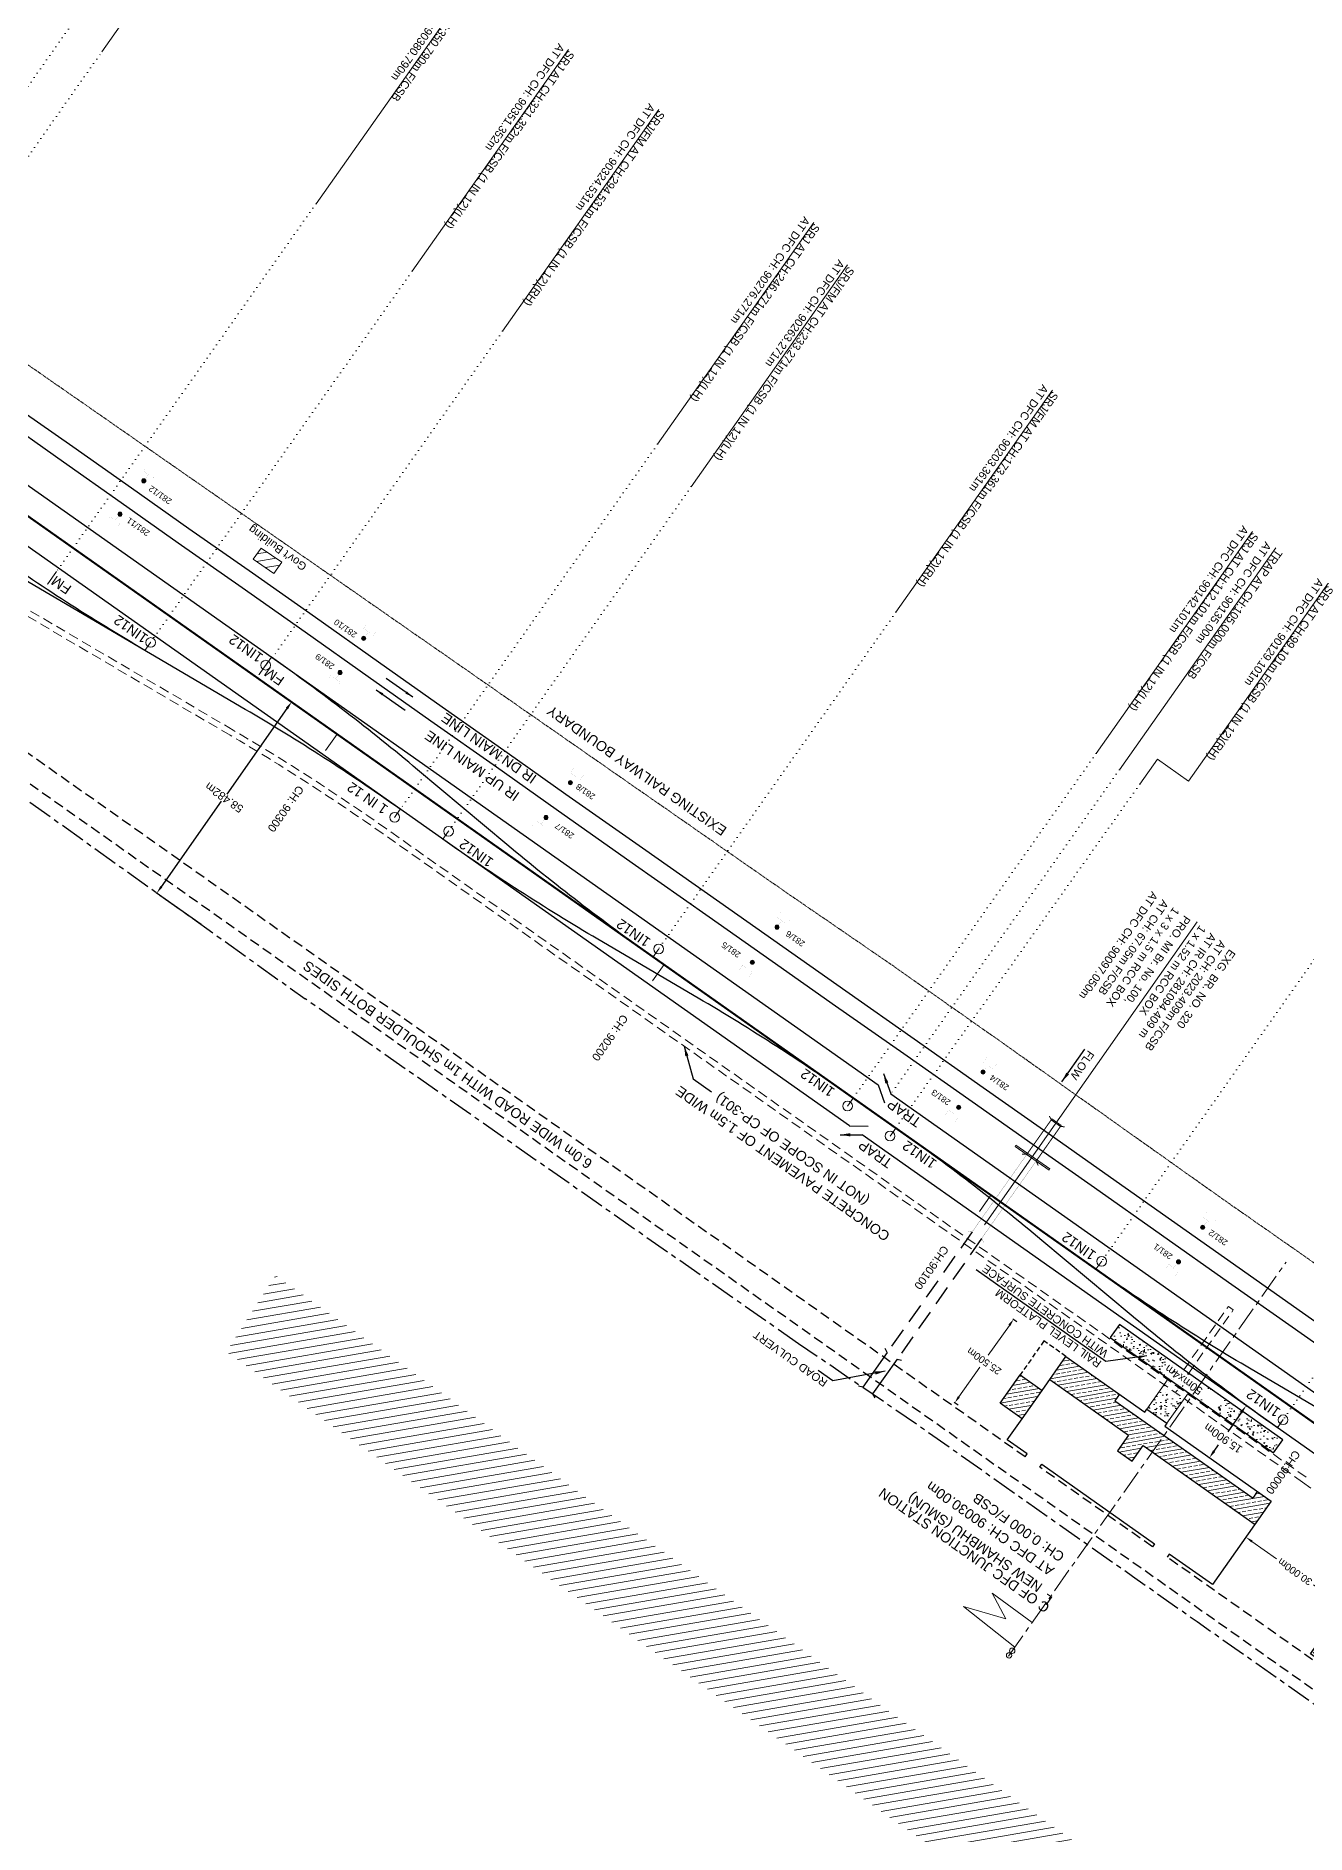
# Model space of a CAD drawing. Header units: metres. Extents: x 658484 to 662957, y 3366848 to 3369569.
# Drawn here: x 659825.6 to 660143.2, y 3368467.8 to 3368917.3 of the extents above; entities that cross this region are included whole.
import ezdxf
from ezdxf.enums import TextEntityAlignment as Align

# ---------------------------------------------------------------- set-up
doc = ezdxf.new("R2010")
doc.units = ezdxf.units.M
doc.header["$MEASUREMENT"] = 0
for name, pattern in [('CENTER', [2, 1.25, -0.25, 0.25, -0.25]), ('DASHED', [0.75, 0.5, -0.25]), ('DASHED2', [0.375, 0.25, -0.125]), ('DOT', [0.25, 0, -0.25])]:
    doc.linetypes.add(name, pattern=pattern)
doc.layers.get('Defpoints').update_dxf_attribs({"color": 5, "lineweight": 0})
for name, color, linetype in [('05 02 2020 (PRO)', 7, 'Continuous'), ('details$0$05 02 2020 (PRO)', 7, 'Continuous'), ('DFCC Boundary', 6, 'CENTER'), ('PLATFORM', 7, 'Continuous')]:
    doc.layers.add(name, color=color, linetype=linetype)
for name, color, linetype, lineweight in [('A-HATCH 1', 7, 'Continuous', 13), ('BRIDGE DETAILS PLAN', 7, 'Continuous', 0), ('CULVERT_PARAPET', 7, 'Continuous', 13), ('EXISTING BRIDGE DETAILS', 7, 'Continuous', 0), ('Existing IR Track', 7, 'Continuous', 0), ('Existing Railway Boundary', 36, 'CENTER', 0), ('flow direction', 7, 'Continuous', 0), ('GOVT_BUILDING', 7, 'Continuous', 13), ('HATCH', 7, 'Continuous', 13), ("NEW CHAWAPAIL STN. SRJ's", 10, 'Continuous', 0), ('NEW DFCC MAIN LINE - SHAMBHU - 05.03.2020$0$Proposed Alignment', 7, 'Continuous', 0), ("NEW SHAMBHU CROSSING STN. SRJ's", 10, 'Continuous', 0), ('OHE MAST', 7, 'Continuous', 0), ('OHE MAST TEXT', 7, 'Continuous', 0), ('Proposed Alignment', 7, 'Continuous', 0), ('Proposed Chainage', 10, 'Continuous', 0), ('PROPOSED DFCC TRACK', 1, 'Continuous', 0), ("SHAMBU STN. SRJ's", 7, 'Continuous', 13), ('Side Details', 7, 'Continuous', 13)]:
    doc.layers.add(name, color=color, linetype=linetype, lineweight=lineweight)
doc.styles.add('ARIAL', font='arial.ttf')
doc.styles.add('details$0$PDF Arial', font='arial.ttf')
doc.styles.add('PDF Arial', font='arial.ttf')
doc.styles.get("Standard").update_dxf_attribs({"font": 'arial.ttf'})
doc.styles.add('Style-Arial', font='arial.ttf')
doc.dimstyles.new('DIM', dxfattribs={"dimtxt": 2.5, "dimasz": 2.5, "dimexe": 0.18, "dimexo": 0.0625, "dimgap": 0.09, "dimtad": 0, "dimtih": 1, "dimtoh": 1, "dimdec": 3, "dimzin": 0, "dimdsep": 46, "dimtxsty": 'Standard', "dimcen": 0.09, "dimadec": 0, "dimazin": 0, "dimtfac": 1, "dimtdec": 3, "dimtofl": 0, "dimtmove": 0, "dimatfit": 3, "dimfxl": 1, "dimtolj": 1, "dimtzin": 0, "dimarcsym": 0})
doc.dimstyles.new('ISO-25', dxfattribs={"dimtxt": 2.5, "dimasz": 2.5, "dimexe": 1.25, "dimexo": 0.625, "dimtad": 1, "dimtxsty": 'Standard', "dimcen": 2.5, "dimadec": 0, "dimazin": 0, "dimtfac": 1, "dimtmove": 0, "dimatfit": 3, "dimfxl": 1, "dimarcsym": 0})
doc.dimstyles.get("Standard").update_dxf_attribs({"dimtxt": 2.5, "dimasz": 2.5, "dimexe": 0.18, "dimexo": 0.0625, "dimgap": 0.09, "dimtad": 0, "dimtih": 1, "dimtoh": 1, "dimdec": 3, "dimzin": 0, "dimdsep": 46, "dimtxsty": 'Standard', "dimcen": 0.09, "dimadec": 0, "dimazin": 0, "dimtfac": 1, "dimtdec": 3, "dimtofl": 0, "dimtmove": 0, "dimatfit": 3, "dimfxl": 1, "dimtolj": 1, "dimtzin": 0, "dimarcsym": 0})
pattern_1 = [(9.818733, (-36493.9885, 3906566.595), (-0.3248628343, 1.8770959323), []), (9.818733, (-36492.8876, 3906565.819), (-0.3248628343, 1.8770959323), [0.9525, -0.47625])]

# ---------------------------------------------------------------- blocks, each defined once
blk = doc.blocks.new('OHE MAST')
h = blk.add_hatch(color=256)
edge = h.paths.add_edge_path()
edge.add_arc((0, 0), 0.514, 0, 360)
at = {"const_width": 0.01, "flags": 128}
for points in [[(1.5, 3.5), (1.5, 2), (-1.5, 2), (-1.5, 3.5)], [(0, 2), (0, 0)]]:
    blk.add_lwpolyline(points, dxfattribs=at)
blk.add_circle((0, 0), 0.514)
blk = doc.blocks.new('*D150')
at = {"layer": 'Defpoints', "color": 0, "linetype": 'ByBlock', "ltscale": 0.5, "transparency": 16777216}
for p in [(660128.3, 3368574.84), (660128.3, 3368574.84), (660119.14, 3368561.85)]:
    blk.add_point(p, dxfattribs=at)
at = {"layer": 'Existing Railway Boundary', "color": 0, "linetype": 'ByBlock', "lineweight": -2, "ltscale": 0.5, "transparency": 16777216}
for p, q in [((660127.15, 3368573.21), (660123.72, 3368568.34)), ((660128.35, 3368574.81), (660128.45, 3368574.74)), ((660120.29, 3368563.48), (660121.39, 3368565.04)), ((660119.19, 3368561.81), (660119.29, 3368561.74))]:
    blk.add_line(p, q, dxfattribs=at)
at = {"layer": 'Existing Railway Boundary', "color": 0, "linetype": 'ByBlock', "ltscale": 0.5, "transparency": 16777216}
for points in [[(660126.88, 3368573.4), (660127.42, 3368573.02), (660128.3, 3368574.84)], [(660120.02, 3368563.67), (660120.57, 3368563.29), (660119.14, 3368561.85)]]:
    blk.add_solid(points, dxfattribs=at)
at = {"layer": 'Existing Railway Boundary', "color": 0, "linetype": 'ByBlock', "ltscale": 0.5, "transparency": 16777216, "insert": (660122.56, 3368566.69), "char_height": 2, "attachment_point": 5, "rotation": 145}
blk.add_mtext('\\A1;15.900m', dxfattribs=at)
blk = doc.blocks.new('*D151')
at = {"color": 0, "lineweight": -2, "transparency": 16777216}
for p, q in [((660128.27, 3368541.95), (660128.38, 3368542.1)), ((660152.79, 3368524.67), (660152.9, 3368524.82))]:
    blk.add_line(p, q, dxfattribs=at)
at = {"color": 0, "lineweight": 5, "transparency": 16777216}
for p, q in [((660129.74, 3368540.92), (660135.91, 3368536.57)), ((660151.32, 3368525.71), (660145.16, 3368530.05))]:
    blk.add_line(p, q, dxfattribs=at)
at = {"color": 0, "transparency": 16777216}
for points in [[(660129.92, 3368541.16), (660129.57, 3368540.67), (660128.27, 3368541.95)], [(660151.49, 3368525.95), (660151.15, 3368525.46), (660152.79, 3368524.67)]]:
    blk.add_solid(points, dxfattribs=at)
at = {"layer": 'Defpoints', "color": 0, "transparency": 16777216}
for p in [(660128.24, 3368541.91), (660152.76, 3368524.63), (660152.79, 3368524.67)]:
    blk.add_point(p, dxfattribs=at)
at = {"color": 0, "transparency": 16777216, "insert": (660140.53, 3368533.31), "char_height": 1.8, "attachment_point": 5, "rotation": 145}
blk.add_mtext('\\A1;30.000m', dxfattribs=at)
blk = doc.blocks.new('*D152')
at = {"color": 0, "lineweight": 5, "transparency": 16777216}
for p, q in [((660183, 3368534.08), (660181.78, 3368532.41)), ((660178.63, 3368528.11), (660179.62, 3368529.47))]:
    blk.add_line(p, q, dxfattribs=at)
at = {"color": 0, "lineweight": -2, "transparency": 16777216}
for p, q in [((660184.1, 3368535.51), (660183.92, 3368535.64)), ((660177.59, 3368526.64), (660177.42, 3368526.77))]:
    blk.add_line(p, q, dxfattribs=at)
at = {"color": 0, "transparency": 16777216}
for points in [[(660182.76, 3368534.26), (660183.25, 3368533.9), (660184.07, 3368535.53)], [(660178.39, 3368528.29), (660178.87, 3368527.94), (660177.56, 3368526.66)]]:
    blk.add_solid(points, dxfattribs=at)
at = {"layer": 'Defpoints', "color": 0, "transparency": 16777216}
for p in [(660184.07, 3368535.53), (660184.15, 3368535.48), (660177.64, 3368526.6)]:
    blk.add_point(p, dxfattribs=at)
at = {"color": 0, "transparency": 16777216, "insert": (660180.7, 3368530.94), "char_height": 1.8, "attachment_point": 5, "rotation": 148}
blk.add_mtext('\\A1;11.000m', dxfattribs=at)
blk = doc.blocks.new('*D153')
at = {"color": 0, "lineweight": 5, "transparency": 16777216}
for p, q in [((660069.1, 3368594.92), (660063.84, 3368587.46)), ((660056.48, 3368577.02), (660061.74, 3368584.49))]:
    blk.add_line(p, q, dxfattribs=at)
at = {"color": 0, "lineweight": -2, "transparency": 16777216}
for p, q in [((660070.95, 3368595.82), (660069.99, 3368596.5)), ((660056.26, 3368574.98), (660055.29, 3368575.66))]:
    blk.add_line(p, q, dxfattribs=at)
at = {"color": 0, "transparency": 16777216}
for points in [[(660069.34, 3368594.75), (660068.85, 3368595.1), (660070.13, 3368596.39)], [(660056.72, 3368576.85), (660056.23, 3368577.2), (660055.44, 3368575.55)]]:
    blk.add_solid(points, dxfattribs=at)
at = {"layer": 'Defpoints', "color": 0, "transparency": 16777216}
for p in [(660076.23, 3368592.09), (660055.44, 3368575.55), (660061.54, 3368571.25)]:
    blk.add_point(p, dxfattribs=at)
at = {"color": 0, "transparency": 16777216, "insert": (660062.79, 3368585.97), "char_height": 1.8, "attachment_point": 5, "rotation": 144.8187}
blk.add_mtext('\\A1;25.500m', dxfattribs=at)
blk = doc.blocks.new('*D102')
at = {"layer": 'Defpoints', "color": 0, "transparency": 16777216}
for p in [(659900.97, 3368742.75), (659855.87, 3368702.99), (659866.97, 3368695.16)]:
    blk.add_point(p, dxfattribs=at)
at = {"layer": 'DFCC Boundary', "color": 0, "linetype": 'Continuous', "lineweight": -2, "ltscale": 0.5, "transparency": 16777216}
for p, q in [((659888.41, 3368749.15), (659873.35, 3368727.79)), ((659900.92, 3368742.78), (659889.41, 3368750.89)), ((659857.02, 3368704.62), (659872.07, 3368725.98)), ((659866.92, 3368695.19), (659855.72, 3368703.09))]:
    blk.add_line(p, q, dxfattribs=at)
at = {"layer": 'DFCC Boundary', "color": 0, "transparency": 16777216}
for points in [[(659888.68, 3368748.96), (659888.14, 3368749.34), (659889.56, 3368750.79)], [(659856.75, 3368704.81), (659857.29, 3368704.43), (659855.87, 3368702.99)]]:
    blk.add_solid(points, dxfattribs=at)
at = {"layer": 'DFCC Boundary', "color": 0, "transparency": 16777216, "insert": (659872.71, 3368726.89), "char_height": 2, "attachment_point": 5, "rotation": 144.8187}
blk.add_mtext('\\A1;58.482m', dxfattribs=at)
blk = doc.blocks.new('AQ')
at = {"lineweight": 0}
h = blk.add_hatch(dxfattribs=at)
h.set_pattern_fill('AR-CONC', color=1, scale=0.5, angle=-4.318942)
h.set_pattern_definition([(45.68105842, (-200169.431, 18971.3945), (3.5524880544, -0.5829482164), [0.375, -4.125]), (350.68105842, (-200169.431, 18971.3945), (-0.408554727, 3.8025263312), [0.3, -3.3]), (96.13250288, (-200169.135, 18971.346), (3.1439333133, 3.219578077), [0.31870096, -3.50571056]), (41.86525842, (-200169.3556, 18972.3916), (5.258728434, -1.2271073773), [0.5625, -6.1875]), (92.3166939, (-200168.9174, 18972.2894), (5.026835385, 4.504822531), [0.47805171, -5.2585688]), (346.8652224, (-200169.3556, 18972.3916), (5.026835382, 4.504822529), [0.45, -4.950000005]), (16.68105842, (-200168.8758, 18972.1047), (2.8244571583, -2.232138383), [0.375, -4.125]), (321.68105842, (-200168.876, 18972.1047), (1.486171331, 3.5238357282), [0.3, -3.3]), (67.13250316, (-200168.6405, 18971.9187), (4.3106284523, 1.2916973402), [0.31870095, -3.50571056]), (33.181058417, (-200169.4309, 18971.3945), (0.18597511713, 1.65516396644), [0, -3.26, 0, -3.35, 0, -3.3125]), (3.18105842, (-200169.4309, 18971.3945), (1.4601250288, 1.8674017779), [0, -1.91, 0, -3.185, 0, -1.2625]), (323.181058417, (-200170.5427, 18971.4784), (2.6530398257, -0.31346064045), [0, -1.25, 0, -3.9, 0, -5.175]), (313.18105842, (-200171.0413, 18971.516), (2.9453441762, 0.2795095236), [0, -1.625, 0, -2.59, 0, -3.675])])
h.paths.add_polyline_path([(660135.1654, 3368563.0472), (660136.3178, 3368564.6819), (660137.446, 3368566.3336), (660096.6034, 3368595.1248), (660094.2988, 3368591.8555)])
h.paths.add_polyline_path([(660122.5576, 3368576.4723), (660111.6232, 3368584.1072), (660109.9246, 3368581.7792), (660120.7184, 3368573.9538)], flags=16)
h = blk.add_hatch(dxfattribs=at)
h.set_pattern_fill('AR-CONC', color=1, scale=0.5, angle=-4.318942)
h.set_pattern_definition([(45.68105842, (-74823.84, 30146.786), (3.5524880544, -0.5829482164), [0.375, -4.125]), (350.68105842, (-74823.84, 30146.786), (-0.408554727, 3.8025263312), [0.3, -3.3]), (96.13250288, (-74823.544, 30146.7375), (3.1439333133, 3.219578077), [0.31870096, -3.50571056]), (41.86525842, (-74823.765, 30147.7833), (5.258728434, -1.2271073773), [0.5625, -6.1875]), (92.3166939, (-74823.3266, 30147.681), (5.026835385, 4.504822531), [0.47805171, -5.2585688]), (346.8652224, (-74823.765, 30147.783), (5.026835382, 4.504822529), [0.45, -4.950000005]), (16.68105842, (-74823.285, 30147.4963), (2.8244571583, -2.232138383), [0.375, -4.125]), (321.68105842, (-74823.285, 30147.4963), (1.486171331, 3.5238357282), [0.3, -3.3]), (67.13250316, (-74823.0497, 30147.3103), (4.3106284523, 1.2916973402), [0.31870095, -3.50571056]), (33.181058417, (-74823.8401, 30146.7861), (0.18597511713, 1.65516396644), [0, -3.26, 0, -3.35, 0, -3.3125]), (3.18105842, (-74823.8401, 30146.7861), (1.4601250288, 1.8674017779), [0, -1.91, 0, -3.185, 0, -1.2625]), (323.181058417, (-74824.952, 30146.8701), (2.6530398257, -0.31346064045), [0, -1.25, 0, -3.9, 0, -5.175]), (313.18105842, (-74825.4505, 30146.9077), (2.9453441762, 0.2795095236), [0, -1.625, 0, -2.59, 0, -3.675])])
h.paths.add_polyline_path([(660113.8569, 3368578.0327), (660108.8195, 3368581.5838), (660103.4503, 3368573.9672), (660108.5045, 3368570.4398)])
h = blk.add_hatch()
h.set_pattern_fill('ANSI33', color=1, scale=6, angle=-12.778343)
h.set_pattern_definition([(32.221656665, (-774324.3873, 272509.5884), (-0.7997941233, 1.2689875336), []), (32.221656665, (-774323.353, 272509.3538), (-0.7997941233, 1.2689875336), [0.75, -0.375])])
h.paths.add_polyline_path([(660161.9661, 3368537.6539), (660166.8679, 3368534.1939), (660149.3247, 3368509.3408), (660144.424, 3368512.8024)])
h = blk.add_hatch()
h.set_pattern_fill('ANSI33', color=1, scale=6, angle=-12.778343)
h.set_pattern_definition([(32.221656665, (-774318.3906, 272518.0731), (-0.7997941233, 1.2689875336), []), (32.221656665, (-774317.3562, 272517.8386), (-0.7997941233, 1.2689875336), [0.75, -0.375])])
h.paths.add_polyline_path([(660188.7382, 3368518.7561), (660193.64, 3368515.296), (660182.0863, 3368498.9281), (660177.1844, 3368502.3881)])
at = {"layer": 'HATCH', "ltscale": 0.2}
h = blk.add_hatch(dxfattribs=at)
h.set_pattern_fill('ANSI33', color=1, scale=0.3, angle=-35.181267)
h.set_pattern_definition(pattern_1)
h.paths.add_polyline_path([(660098.8855, 3368567.4878), (660096.1156, 3368563.5584), (660099.7941, 3368560.9654), (660102.564, 3368564.8948), (660130.5409, 3368545.1729), (660134.6086, 3368550.9433), (660131.1799, 3368553.3603), (660130.0276, 3368551.7257), (660095.5075, 3368576.06), (660096.6598, 3368577.6947), (660083.2556, 3368587.1438), (660079.1878, 3368581.3734)])
h = blk.add_hatch(dxfattribs=at)
h.set_pattern_fill('ANSI33', color=1, scale=0.3, angle=-35.181267)
h.set_pattern_definition(pattern_1)
h.paths.add_polyline_path([(660066.7789, 3368575.4511), (660072.1856, 3368571.6398), (660077.1926, 3368578.7426), (660071.7859, 3368582.5539)])
at = {"color": 1}
for p, q in [((660166.8679, 3368534.1873), (660149.3224, 3368509.331)), ((660177.1844, 3368502.3881), (660182.0863, 3368498.9281))]:
    blk.add_line(p, q, dxfattribs=at)
blk.add_lwpolyline([(660096.6034, 3368595.1248), (660094.2988, 3368591.8555), (660135.1654, 3368563.0472), (660137.4701, 3368566.3166)], close=True, dxfattribs=at)
at = {"color": 1, "flags": 128}
blk.add_lwpolyline([(660178.032, 3368493.1845), (660176.0151, 3368490.3271), (660144.4165, 3368512.7919), (660161.9661, 3368537.6539), (660193.64, 3368515.296), (660180.6216, 3368496.8532)], dxfattribs=at)
at = {"color": 1}
blk.add_lwpolyline([(660188.7382, 3368518.7561), (660175.8207, 3368500.4562), (660153.9504, 3368515.8939)], dxfattribs=at)
at = {"layer": 'A-HATCH 1', "color": 1, "lineweight": 30}
for p, q in [((660066.7789, 3368575.4511), (660071.7859, 3368582.5539)), ((660071.7859, 3368582.5539), (660077.2866, 3368578.6763)), ((660072.2796, 3368571.5735), (660066.7789, 3368575.4511)), ((660102.9533, 3368573.2582), (660103.4718, 3368573.9938)), ((660103.4718, 3368573.9938), (660108.5094, 3368570.4427)), ((660108.5094, 3368570.4427), (660107.9908, 3368569.7071))]:
    blk.add_line(p, q, dxfattribs=at)
at = {"layer": 'A-HATCH 1', "color": 1, "linetype": 'DASHED2', "lineweight": 30, "ltscale": 5}
blk.add_lwpolyline([(660083.2556, 3368587.1438), (660077.7549, 3368591.0214), (660071.7859, 3368582.5539)], dxfattribs=at)
at = {"layer": 'A-HATCH 1', "color": 1, "lineweight": 30, "flags": 128}
for points in [[(660073.0172, 3368562.0509), (660073.5368, 3368562.7958), (660068.5634, 3368566.3018), (660072.2796, 3368571.5735), (660077.2866, 3368578.6763), (660083.2556, 3368587.1438), (660102.9533, 3368573.2582)], [(660076.6942, 3368559.4567), (660077.2148, 3368560.2031), (660105.3997, 3368540.3346), (660104.8677, 3368539.5803)], [(660119.9164, 3368530.1013), (660109.0777, 3368537.7418), (660108.5447, 3368536.9862)]]:
    blk.add_lwpolyline(points, dxfattribs=at)
at = {"layer": 'A-HATCH 1', "color": 1, "lineweight": 25}
for points in [[(660079.1878, 3368581.3734), (660098.8855, 3368567.4878), (660096.1156, 3368563.5584), (660099.7941, 3368560.9654), (660102.564, 3368564.8948), (660130.5409, 3368545.1729)], [(660096.6598, 3368577.6947), (660095.5075, 3368576.06), (660130.0276, 3368551.7257), (660131.1799, 3368553.3603)]]:
    blk.add_lwpolyline(points, dxfattribs=at)
at = {"layer": 'A-HATCH 1', "color": 1, "lineweight": 30}
blk.add_lwpolyline([(660107.9908, 3368569.7071), (660134.6086, 3368550.9433), (660119.9164, 3368530.1013)], dxfattribs=at)
at = {"layer": "NEW SHAMBHU CROSSING STN. SRJ's", "color": 1}
blk.add_line((660153.6784, 3368525.9436), (660144.4372, 3368512.8212), dxfattribs=at)
at = {"layer": 'PROPOSED DFCC TRACK', "color": 1, "linetype": 'Continuous', "flags": 128}
for points in [[(660103.4503, 3368573.9672), (660108.8195, 3368581.5838)], [(660108.5094, 3368570.4427), (660113.8756, 3368578.0551)]]:
    blk.add_lwpolyline(points, dxfattribs=at)
at = {"layer": "NEW CHAWAPAIL STN. SRJ's", "color": 1, "lineweight": 13}
for s, p in [('WITH CONCRETE SURFACE', (660078.0514, 3368598.511)), ('RAIL LEVEL PLATFORM', (660078.8321, 3368594.1993)), ('50mx4m', (660112.7039, 3368581.2846))]:
    blk.add_text(s, height=2, rotation=144.579176, dxfattribs=at).set_placement(p, align=Align.MIDDLE_CENTER)
at = {"layer": "NEW SHAMBHU CROSSING STN. SRJ's", "color": 1, "linetype": 'Continuous', "lineweight": 13, "insert": (660178.7694, 3368512.2173, -12.0187), "char_height": 1.75, "width": 28.999925, "attachment_point": 4, "rotation": 145.259868, "line_spacing_factor": 0.6, "style": 'Style-Arial'}
blk.add_mtext('IMSD BUILDING', dxfattribs=at)
at = {"color": 1}
dim = blk.add_linear_dim(base=(660055.4419, 3368575.5515), p1=(660076.2322, 3368592.0948), p2=(660061.54, 3368571.2528), angle=234.818733, dimstyle='Standard', override={"dimtxt": 1.8, "dimasz": 1.8, "dimgap": 0.9, "dimpost": 'm', "dimfxlon": 1, "dimlwd": 5}, dxfattribs=at)
dim.commit()
dim.dimension.update_dxf_attribs({"geometry": '*D153', "text_midpoint": (660062.788, 3368585.9725), "text_rotation": 180})
dim = blk.add_aligned_dim(p1=(660128.2425, 3368541.9125), p2=(660152.7625, 3368524.6276), distance=0.0507, dimstyle='Standard', override={"dimtxt": 1.8, "dimasz": 1.8, "dimgap": 0.9, "dimpost": 'm', "dimfxlon": 1, "dimlwd": 5}, dxfattribs=at)
dim.commit()
dim.dimension.update_dxf_attribs({"geometry": '*D151', "text_midpoint": (660140.5317, 3368533.3115), "text_rotation": 145})
dim = blk.add_linear_dim(base=(660184.0687, 3368535.533), p1=(660177.6434, 3368526.6036), p2=(660184.1476, 3368535.4752), angle=53.753116, dimstyle='Standard', override={"dimtxt": 1.8, "dimasz": 1.8, "dimgap": 0.9, "dimpost": 'm', "dimfxlon": 1, "dimlwd": 5}, dxfattribs=at)
dim.commit()
dim.dimension.update_dxf_attribs({"geometry": '*D152', "text_midpoint": (660180.7, 3368530.9381), "dimtype": 129, "text_rotation": 148})
at = {"layer": 'Existing Railway Boundary', "color": 1, "linetype": 'ByBlock', "ltscale": 0.5}
dim = blk.add_linear_dim(base=(660128.3019, 3368574.8426), p1=(660119.1409, 3368561.847), p2=(660128.3019, 3368574.8426), angle=54.818733, text='15.900m', dimstyle='DIM', override={"dimtxt": 2, "dimasz": 2, "dimgap": 1, "dimpost": ' m'}, dxfattribs=at)
dim.commit()
dim.dimension.update_dxf_attribs({"geometry": '*D150', "text_midpoint": (660122.5569, 3368566.6929), "dimtype": 129, "text_rotation": 145})
at = {"layer": "NEW CHAWAPAIL STN. SRJ's", "color": 1, "lineweight": 13}
blk.add_leader([(660103.5134, 3368587.295), (660093.2437, 3368585.8629), (660060.7837, 3368608.7768)], dimstyle='Standard', override={"dimasz": 2, "dimgap": 0.25}, dxfattribs=at)

msp = doc.modelspace()

# ---------------------------------------------------------------- hatches: boundary and pattern name
at = {"layer": 'PLATFORM', "linetype": 'Continuous', "lineweight": 9}
h = msp.add_hatch(dxfattribs=at)
h.set_pattern_fill('ANSI31', scale=15, angle=180)
h.set_pattern_definition([(9.818733, (0, 0), (-0.3197468843, 1.8475353664), [])])
h.paths.add_polyline_path([(659887.136, 3368785.753), (659881.9419, 3368789.2741), (659879.932, 3368786.475), (659885.126, 3368782.954)])
h = msp.add_hatch(dxfattribs=at)
h.set_pattern_fill('ANSI31', scale=15, angle=180)
h.set_pattern_definition([(9.818733, (-1671.6212, 1005.7826), (-0.3197468843, 1.8475353664), [])])
h.paths.add_polyline_path([(659873.2561, 3368588.3335), (659912.4409, 3368560.8761), (659951.8354, 3368533.2717), (659992.2078, 3368504.9416), (660023.4412, 3368482.9938), (660079.233, 3368443.7887), (660113.8954, 3368419.4313), (660156.8278, 3368389.2626), (660159.7218, 3368393.4796), (660169.1658, 3368406.1114), (660125.4568, 3368436.9804), (660093.9858, 3368459.8567), (660037.0478, 3368499.8477), (660004.4963, 3368522.9478), (659964.1973, 3368551.2568), (659925.885, 3368578.9632), (659885.552, 3368607.4242)])

# ---------------------------------------------------------------- linework, layer by layer
at = {"color": 1, "linetype": 'DASHED', "ltscale": 5}
msp.add_line((660868.0289, 3367993.8251), (659696.1224, 3368820.6022), dxfattribs=at)
for points in [[(660072.9716, 3368562.0823), (659171.7518, 3369197.8926)], [(660104.8221, 3368539.6117), (660076.6487, 3368559.4881)], [(660175.5274, 3368489.729), (660108.4991, 3368537.0176)]]:
    msp.add_lwpolyline(points, dxfattribs=at)
at = {"layer": '05 02 2020 (PRO)', "color": 1, "const_width": 0.3}
for points in [[(659828.5126, 3368780.1833), (659830.814, 3368783.448)], [(659881.3825, 3368757.5738), (659883.6839, 3368760.8385)]]:
    msp.add_lwpolyline(points, dxfattribs=at)
at = {"layer": '05 02 2020 (PRO)', "color": 1, "lineweight": 13}
for points in [[(659854.3124, 3368765.7029), (659852.8878, 3368763.6819)], [(659883.0933, 3368759.9665), (659884.518, 3368761.9875)], [(659915.3358, 3368721.9442), (659916.7604, 3368723.9652)], [(659928.8104, 3368718.496), (659927.3858, 3368716.475)], [(659981.3779, 3368689.0863), (659979.9532, 3368687.0653)], [(660028.5984, 3368649.7484), (660030.0231, 3368651.7694)], [(660039.2239, 3368642.2585), (660040.6486, 3368644.2795)], [(660092.1429, 3368611.0044), (660090.7182, 3368608.9834)], [(660137.5083, 3368571.378), (660136.0836, 3368569.357)]]:
    msp.add_lwpolyline(points, dxfattribs=at)
for centre in [(659854.3181, 3368765.6698), (659883.0876, 3368759.9997), (659915.3301, 3368721.9773), (659928.8162, 3368718.4628), (659981.3836, 3368689.0531), (660028.5927, 3368649.7816), (660039.2182, 3368642.2917), (660092.1486, 3368610.9712), (660137.514, 3368571.3449)]:
    msp.add_circle(centre, 1.2126, dxfattribs=at)
at = {"layer": 'BRIDGE DETAILS PLAN', "color": 7, "linetype": 'Continuous', "lineweight": 0, "flags": 128}
msp.add_lwpolyline([(660116.0387, 3368695.812), (660062.848, 3368620.1246)], dxfattribs=at)
at = {"layer": 'CULVERT_PARAPET', "linetype": 'Continuous'}
for points in [[(660079.535, 3368646.365, 270.544), (660081.877, 3368644.706, 270.519), (660082.039, 3368644.953, 270.52), (660079.6969, 3368646.6121, 270.52)], [(660070.521, 3368639.706, 270.674), (660070.688, 3368639.986, 270.68), (660079.153, 3368634.07, 270.62), (660078.986, 3368633.7899, 270.62)]]:
    msp.add_polyline3d(points, close=True, dxfattribs=at)
at = {"layer": 'DFCC Boundary', "lineweight": 25, "ltscale": 5, "flags": 128}
for points in [[(659775.2891, 3368760.6449), (659892.976, 3368676.5836)], [(660016.3309, 3368590.3717), (659892.976, 3368676.5836)], [(661229.1063, 3367732.32), (661214.8857, 3367742.4018), (661173.6299, 3367772.878), (661152.9527, 3367788.4838), (661121.1362, 3367812.4679), (661100.6465, 3367827.6376), (661069.9032, 3367850.0506), (661053.8374, 3367861.5627), (661040.4053, 3367871.0467), (661022.9528, 3367883.3904), (661002.4819, 3367897.7615), (660980.2427, 3367913.3791), (660945.2165, 3367938.0098), (660918.1844, 3367956.9475), (660898.8677, 3367970.505), (660860.2625, 3367997.6584), (660805.7106, 3368036.2266), (660785.7724, 3368050.2804), (660774.0349, 3368058.5538), (660757.6449, 3368070.0484), (660744.8638, 3368079.0283), (660728.4795, 3368090.4898), (660712.1364, 3368102.0095), (660695.7602, 3368113.5235), (660679.3839, 3368125.0376), (660655.8232, 3368141.5866), (660629.3754, 3368160.1706), (660606.569, 3368176.1794), (660585.269, 3368191.0852), (660565.5646, 3368204.9161), (660548.4413, 3368216.9566), (660532.0845, 3368228.4569), (660515.714, 3368239.9378), (660499.6738, 3368251.1858), (660491.1485, 3368257.166), (660482.4288, 3368263.2831), (660474.7916, 3368268.6663), (660465.5027, 3368275.2138), (660450.303, 3368285.8694), (660433.4166, 3368297.743), (660421.6071, 3368306.038), (660409.3449, 3368314.6813), (660400.9167, 3368320.5929), (660392.9744, 3368326.1622), (660376.6175, 3368337.6625), (660359.872, 3368349.4367), (660352.052, 3368354.8906), (660335.7089, 3368366.4104), (660319.3326, 3368377.9244), (660294.6116, 3368395.2622), (660278.424, 3368406.6723), (660267.697, 3368414.2334), (660255.1547, 3368423.0159), (660245.7103, 3368429.673), (660229.1692, 3368441.3323), (660213.2961, 3368452.5207), (660197.2171, 3368463.7961), (660181.1071, 3368475.1515), (660164.4897, 3368486.7773), (660147.7557, 3368498.4853), (660131.5292, 3368509.9229), (660116.0047, 3368520.8074), (660099.8558, 3368532.1902), (660081.8063, 3368544.8645), (660064.4306, 3368557.1021), (660046.6204, 3368569.6938), (660016.3309, 3368590.3717)]]:
    msp.add_lwpolyline(points, dxfattribs=at)
at = {"layer": 'Existing IR Track', "lineweight": 25, "flags": 128}
for points in [[(659818.0721, 3368826.4326), (659834.839, 3368814.6655), (659849.5301, 3368804.3119), (659863.8927, 3368794.1899), (659879.7694, 3368783.0392), (659895.5429, 3368771.961), (659911.3001, 3368760.8555), (659927.2399, 3368749.6213), (659943.5151, 3368738.1676), (659958.1576, 3368727.77), (659977.3537, 3368714.2984), (659996.651, 3368700.7561), (660012.3696, 3368689.6877), (660028.1302, 3368678.5897), (660045.2146, 3368666.5757), (660062.5385, 3368654.3933), (660077.5676, 3368643.8028), (660092.8925, 3368633.004), (660109.6257, 3368621.2378), (660126.5577, 3368609.3317), (660142.3534, 3368598.1975), (660158.1384, 3368587.0709)], [(659815.5244, 3368822.8182), (659832.5531, 3368810.8273), (659846.9661, 3368800.6706), (659861.2421, 3368790.6105), (659877.199, 3368779.3898), (659892.9726, 3368768.298), (659908.7095, 3368757.1778), (659924.4006, 3368746.0898), (659940.812, 3368734.5507), (659955.7582, 3368724.039), (659974.7591, 3368710.6172), (659993.9497, 3368697.0615), (660009.7513, 3368685.968), (660025.5923, 3368674.847), (660042.632, 3368662.9055), (660059.7846, 3368650.8849), (660075.0177, 3368640.1795), (660090.3519, 3368629.4031), (660107.0775, 3368617.6195), (660123.8717, 3368605.7877), (660139.8074, 3368594.5805), (660155.7653, 3368583.3577)]]:
    msp.add_lwpolyline(points, dxfattribs=at)
at = {"layer": 'Existing Railway Boundary', "ltscale": 0.5, "flags": 128}
msp.add_lwpolyline([(661261.7891, 3367825.266), (661056.265, 3367974.075), (660993.301, 3368017.793), (660936.05, 3368056.271), (660878.069, 3368096.898), (660619.115, 3368276.641), (660585.57, 3368300.327), (660527.021, 3368341.267), (660475.796, 3368378.834), (660472.525, 3368381.207), (660354.292, 3368462.605), (660294.488, 3368503.833), (660263.456, 3368528.086), (660239.049, 3368541.658), (660181.559, 3368585.221), (660122.552, 3368626.428), (660067.615, 3368665.39), (660038.774, 3368685.67), (660013.248, 3368703.186), (659738.162, 3368894.558), (659689.517, 3368933.836), (659629.745, 3368974.06), (659574.708, 3369013.277), (659518.309, 3369050.492), (659464.579, 3369090.051), (659349.668, 3369170.723), (659290.065, 3369211.752), (659242.569, 3369244.656), (659188.19, 3369284.473), (659129.796, 3369327.676), (659081.69, 3369359.821), (659031.063, 3369397.024), (658979.264, 3369433.353), (658865.974, 3369516.982), (658857.3876, 3369522.8689)], dxfattribs=at)
at = {"layer": 'GOVT_BUILDING', "linetype": 'Continuous'}
msp.add_lwpolyline([(659879.932, 3368786.475), (659885.126, 3368782.954), (659887.136, 3368785.753), (659881.9419, 3368789.2741)], close=True, dxfattribs=at)
at = {"layer": 'NEW DFCC MAIN LINE - SHAMBHU - 05.03.2020$0$Proposed Alignment', "color": 1, "lineweight": 30, "const_width": 0.5, "flags": 128}
msp.add_lwpolyline([(660766.6993, 3368132.4621), (658836.4331, 3369493.1703)], dxfattribs=at)
at = {"layer": "NEW SHAMBHU CROSSING STN. SRJ's", "linetype": 'DOT', "lineweight": 13, "ltscale": 5}
msp.add_line((660200.8382, 3368661.2163), (660136.0836, 3368569.357), dxfattribs=at)
at = {"layer": "NEW SHAMBHU CROSSING STN. SRJ's", "linetype": 'Continuous', "lineweight": 13, "flags": 128}
for points in [[(659881.2318, 3368968.7883), (659842.1192, 3368913.3042)], [(659934.8116, 3368930.8511), (659895.699, 3368875.367)], [(659958.8086, 3368913.9432), (659919.6961, 3368858.4591)], [(659981.4197, 3368898.9474), (659942.3071, 3368843.4633)], [(660020.1898, 3368870.6914), (659981.0773, 3368815.2074)], [(660028.6083, 3368860.0668), (659989.4958, 3368804.5827)], [(660079.8049, 3368828.7134), (660040.6924, 3368773.2293)], [(660129.8613, 3368793.4124), (660090.7488, 3368737.9284)], [(660135.6818, 3368789.3272), (660096.5693, 3368733.8431)], [(660101.6812, 3368730.2395), (660106.0779, 3368736.4765), (660113.8819, 3368730.9752), (660148.8487, 3368780.5783)]]:
    msp.add_lwpolyline(points, dxfattribs=at)
at = {"layer": "NEW SHAMBHU CROSSING STN. SRJ's", "linetype": 'DOT', "lineweight": 13, "ltscale": 5}
msp.add_lwpolyline([(659833.7569, 3368919.0234), (659799.8323, 3368870.8987), (659791.7652, 3368876.5855), (659753.3693, 3368822.1181)], dxfattribs=at)
at = {"layer": "NEW SHAMBHU CROSSING STN. SRJ's", "linetype": 'DOT', "lineweight": 13, "ltscale": 5, "flags": 128}
for points in [[(659772.4063, 3368814.4113), (659841.9335, 3368913.0407)], [(659895.699, 3368875.367), (659830.814, 3368783.448)], [(659919.6982, 3368858.4576), (659854.3268, 3368765.7233)], [(659942.3071, 3368843.4633), (659884.7546, 3368761.8207)], [(659981.0791, 3368815.206), (659916.7604, 3368723.9652)], [(659989.5296, 3368804.6307), (659928.8104, 3368718.496)], [(660040.6928, 3368773.229), (659981.3779, 3368689.0863)], [(660090.7497, 3368737.9277), (660030.0169, 3368651.7738)], [(660096.57, 3368733.8425), (660039.4226, 3368652.8015)], [(660101.682, 3368730.239), (660040.6484, 3368644.2793)], [(660152.2983, 3368696.3393), (660091.1448, 3368609.5884)]]:
    msp.add_lwpolyline(points, dxfattribs=at)
at = {"layer": "NEW SHAMBHU CROSSING STN. SRJ's", "lineweight": 15, "elevation": 25.7288}
msp.add_lwpolyline([(660070.4065, 3368514.499), (660057.5933, 3368524.7082), (660068.1951, 3368521.563), (660064.7505, 3368528.0396), (660074.7913, 3368520.69)], dxfattribs=at)
at = {"layer": "NEW SHAMBHU CROSSING STN. SRJ's"}
for centre in [(660069.7664, 3368513.5966), (660068.978, 3368512.4565)]:
    msp.add_circle(centre, 0.6717, dxfattribs=at)
at = {"layer": 'Proposed Alignment', "color": 1, "lineweight": -3, "flags": 128}
for points in [[(660029.0506, 3368644.8081), (658965.329, 3369394.6605)], [(660036.2532, 3368655.0456), (660037.8696, 3368650.5865)], [(660029.0365, 3368644.8082), (660033.7794, 3368644.7843)]]:
    msp.add_lwpolyline(points, dxfattribs=at)
at = {"layer": 'Proposed Alignment', "color": 1, "lineweight": -3}
for points in [[(660036.2635, 3368655.0172), (659128.1015, 3369295.2104)], [(660786.6736, 3368126.0284), (660039.428, 3368652.7864)]]:
    msp.add_lwpolyline(points, dxfattribs=at)
at = {"layer": 'Proposed Alignment', "color": 1, "lineweight": -3, "flags": 128}
for points in [[(659852.8913, 3368763.687, -0.02078689), (659814.1184, 3368788.6741), (659760.9763, 3368826.1357)], [(659916.7604, 3368723.9652, 0.02078913), (659877.9834, 3368748.955), (659756.7222, 3368820.1496)], [(659979.9532, 3368687.0653, -0.02078913), (659943.3851, 3368715.1887), (659921.0838, 3368733.865, 0.02078789), (659884.5179, 3368761.9868, 0.02078789)], [(660030.0231, 3368651.7694, 0.02078913), (659991.246, 3368676.7593), (659966.1612, 3368691.487, -0.02078789), (659927.3864, 3368716.4753, -0.02078789)], [(660136.0836, 3368569.357, -0.02078913), (660099.5155, 3368597.4805), (660077.2142, 3368616.1567, 0.02078789), (660040.6483, 3368644.2786, 0.02078789)], [(661249.6746, 3367777.3855), (660830.1502, 3368079.691, 0.0025958), (660779.4185, 3368115.8491), (660032.2152, 3368642.5773)], [(660193.3556, 3368544.2778, 0.02078913), (660154.5785, 3368569.2677), (660129.4937, 3368583.9954, -0.02078789), (660090.7189, 3368608.9837, -0.02078789)]]:
    msp.add_lwpolyline(points, format="xyb", dxfattribs=at)
at = {"layer": 'Proposed Chainage', "lineweight": 0, "flags": 128}
for points in [[(659898.0863, 3368738.6585), (659900.9671, 3368742.7452)], [(659979.8196, 3368681.042), (659982.7005, 3368685.1287)], [(660061.553, 3368623.4255), (660064.4338, 3368627.5122)]]:
    msp.add_lwpolyline(points, dxfattribs=at)
at = {"layer": 'PROPOSED DFCC TRACK', "linetype": 'DASHED', "lineweight": 30, "ltscale": 10}
for p, q in [((660059.774, 3368618.3439, 270.544), (660038.5265, 3368588.2029)), ((660062.116, 3368616.6849, 270.519), (660040.9713, 3368586.4741, 0.0443))]:
    msp.add_line(p, q, dxfattribs=at)
at = {"layer": 'PROPOSED DFCC TRACK', "color": 5, "linetype": 'DASHED', "lineweight": 13, "ltscale": 5}
msp.add_line((660123.8324, 3368599.6849), (660125.0584, 3368598.8207), dxfattribs=at)
at = {"layer": 'PROPOSED DFCC TRACK', "linetype": 'Continuous', "lineweight": 30}
for p, q in [((660038.5264, 3368588.2026), (660032.4185, 3368579.5369)), ((660040.9713, 3368586.4741, 0.0443), (660034.8659, 3368577.8117, 0.0443)), ((660038.5269, 3368588.2022), (660037.9633, 3368589.1825)), ((660040.9742, 3368586.477), (660042.0869, 3368586.2761)), ((660032.4184, 3368579.5369), (660031.3058, 3368579.7383)), ((660034.8658, 3368577.8117), (660035.4289, 3368576.8313))]:
    msp.add_line(p, q, dxfattribs=at)
at = {"layer": 'PROPOSED DFCC TRACK', "color": 5, "linetype": 'DASHED', "lineweight": 13, "ltscale": 5}
for points in [[(659913.3034, 3368719.0612, 0.02078913), (659874.9455, 3368743.7809), (659752.1459, 3368815.8788, 0.12192131), (659747.5387, 3368817.2448), (659714.9523, 3368818.7319, -0.14307079), (659709.6465, 3368820.5482), (659203.2274, 3369177.5397, -0.22537328), (659199.0136, 3369185.0127), (659197.5935, 3369205.2409, 0.20363242), (659194.0385, 3369212.2072), (659106.7501, 3369285.3071, 0.02078913), (659070.5773, 3369313.1265, -0.02078913)], [(659912.4392, 3368717.8352, 0.02078913), (659874.1861, 3368742.4874), (659751.7066, 3368814.3973, 0.12192131), (659747.0994, 3368815.7633), (659713.9843, 3368817.2745, -0.14307079), (659708.6786, 3368819.0908), (659218.1787, 3369165.1385)], [(660142.3813, 3368555.7414), (660180.3793, 3368528.0338, -0.03830762), (660192.0163, 3368518.0995), (660198.1902, 3368511.9527, 0.02151585), (660204.5417, 3368506.1511), (660286.7723, 3368437.2886)]]:
    msp.add_lwpolyline(points, format="xyb", dxfattribs=at)
for points in [[(660142.3813, 3368555.7414), (659912.4328, 3368717.8397)], [(660143.2455, 3368556.9674), (659913.297, 3368719.0657)], [(660112.6455, 3368583.8155), (660123.8324, 3368599.6849)], [(660113.8715, 3368582.9513), (660125.0584, 3368598.8207)]]:
    msp.add_lwpolyline(points, dxfattribs=at)
at = {"layer": 'PROPOSED DFCC TRACK', "color": 7, "linetype": 'Continuous', "const_width": 0.25, "flags": 128}
for points in [[(660072.1915, 3368637.7966), (660073.4239, 3368637.6994), (660079.5588, 3368646.3661), (660079.0387, 3368647.2811)], [(660076.2716, 3368634.9124), (660075.7659, 3368636.0404), (660081.8667, 3368644.7311), (660082.9033, 3368644.5488)]]:
    msp.add_lwpolyline(points, dxfattribs=at)
at = {"layer": 'PROPOSED DFCC TRACK', "linetype": 'Continuous', "const_width": 0.05, "flags": 128}
for points, elevation in [([(660073.4239, 3368637.6994), (660059.774, 3368618.3439), (660058.6614, 3368618.5453)], 270.544), ([(660075.7659, 3368636.0404), (660062.116, 3368616.6849), (660062.6791, 3368615.7045)], 270.519)]:
    msp.add_lwpolyline(points, dxfattribs=dict(at, elevation=elevation))
at = {"layer": "SHAMBU STN. SRJ's", "color": 1, "linetype": 'CENTER', "ltscale": 5}
msp.add_lwpolyline([(660068.8395, 3368512.26), (660138.2421, 3368610.7218)], dxfattribs=at)

# ---------------------------------------------------------------- block references
msp.add_blockref('AQ', (-0.0456, 0.0314))
at = {"layer": 'OHE MAST', "color": 2}
for p, rotation in [((659852.609, 3368806.078), 323.390831856612), ((659846.67, 3368797.74), 143.390831856612), ((659907.593, 3368766.702), 323.390831856612), ((659901.701, 3368758.155), 143.390831856612), ((659959.299, 3368730.619), 323.390831856612), ((659953.182, 3368721.913), 143.390831856612), ((660010.974, 3368694.496), 323.390831856612), ((660004.788, 3368685.723), 143.390831856612), ((660062.487, 3368658.278), 323.390831856612), ((660056.372, 3368649.46), 143.390831856612), ((660117.406, 3368619.485), 323.390831856612), ((660111.359, 3368610.834), 143.390831856612)]:
    msp.add_blockref('OHE MAST', p, dxfattribs=dict(at, rotation=rotation))

# ---------------------------------------------------------------- texts
at = {"color": 5, "style": 'ARIAL'}
for s, p in [('CONCRETE PAVEMENT OF 1.5m WIDE', (660012.3759, 3368635.3757)), ('(NOT IN SCOPE OF CP-301)', (660014.7197, 3368638.9593))]:
    msp.add_text(s, height=2.5, rotation=144.842064, dxfattribs=at).set_placement(p, align=Align.MIDDLE_CENTER)
at = {"layer": '05 02 2020 (PRO)', "color": 1, "style": 'PDF Arial'}
msp.add_text('FM', height=2.50707, rotation=144.818733, dxfattribs=at).set_placement((659888.0049, 3368756.7556))
at = {"layer": '05 02 2020 (PRO)', "color": 1, "lineweight": 13, "style": 'details$0$PDF Arial'}
msp.add_text('1IN12', height=2.50706, rotation=144.82122, dxfattribs=at).set_placement((660137.0985, 3368573.8349))
at = {"layer": 'BRIDGE DETAILS PLAN', "color": 1, "style": 'ARIAL'}
for s, p in [('AT DFC CH: 90097.050m', (660104.7049, 3368703.5869)), ('AT CH: 67.05m F/CSB', (660107.3743, 3368701.5443)), ('1 x 3 x 1.5 m RCC BOX', (660110.1174, 3368699.661)), ('PRO. MI Br. No. 100,', (660112.8604, 3368697.6066))]:
    msp.add_text(s, height=2, rotation=235, dxfattribs=at).set_placement(p)
at = {"layer": 'BRIDGE DETAILS PLAN', "style": 'ARIAL'}
for s, p in [('1 x 1.52 m RCC BOX', (660116.6938, 3368695.1162)), ('AT IR CH: 281094.409 m', (660119.3076, 3368693.213)), ('AT CH: 2023.409m F/CSB', (660121.7054, 3368691.4169)), ('EXG. BR. NO. 320', (660124.1199, 3368689.1447))]:
    msp.add_text(s, height=2, rotation=235, dxfattribs=at).set_placement(p)
at = {"layer": 'BRIDGE DETAILS PLAN', "color": 10, "style": 'ARIAL'}
msp.add_text('ROAD CULVERT', height=2, rotation=144.612954, dxfattribs=at).set_placement((660023.7913, 3368581.0761))
at = {"layer": 'details$0$05 02 2020 (PRO)', "color": 1, "style": 'details$0$PDF Arial'}
for s, height, p in [('FM', 2.50707, (659834.7554, 3368779.5724)), ('1IN12', 2.50706, (659853.9131, 3368767.3198)), ('1IN12', 2.50706, (659882.6917, 3368762.4841)), ('2', 2.5071, (659906.1971, 3368729.8149)), ('1', 2.5071, (659907.8031, 3368728.7232)), ('N', 2.5071, (659910.6915, 3368726.7598)), ('I', 2.5071, (659911.4944, 3368726.214)), ('1', 2.5071, (659913.9033, 3368724.5765)), ('1IN12', 2.50706, (659940.2874, 3368711.3314)), ('1IN12', 2.50706, (659979.5847, 3368691.3758)), ('6.0m WIDE ROAD WITH 1m SHOULDER BOTH SIDES ', 2.507068, (659965.0041, 3368635.9407)), ('1IN12', 2.50706, (660025.642, 3368653.9019)), ('TRAP', 2.50707, (660047.2819, 3368646.3519)), ('TRAP', 2.50707, (660040.0746, 3368636.1278)), ('1IN12', 2.50706, (660051.1234, 3368635.9442)), ('1IN12', 2.50706, (660090.9815, 3368613.0862))]:
    msp.add_text(s, height=height, rotation=144.82122, dxfattribs=at).set_placement(p)
at = {"layer": 'EXISTING BRIDGE DETAILS'}
msp.add_text('FLOW', height=2, rotation=234.709864, dxfattribs=at).set_placement((660088.8053, 3368663.864))
at = {"layer": 'Existing IR Track', "color": 7, "lineweight": 0}
for s, p in [('IR DN MAIN LINE', (659927.4662, 3368747.2461)), ('IR UP MAIN LINE', (659923.3145, 3368742.8021))]:
    msp.add_text(s, height=2.5, rotation=145, dxfattribs=at).set_placement(p, align=Align.MIDDLE_RIGHT)
at = {"layer": 'Existing Railway Boundary', "linetype": 'Continuous', "ltscale": 5}
msp.add_text('EXISTING RAILWAY BOUNDARY', height=2.5, rotation=145, dxfattribs=at).set_placement((659998.6202, 3368719.2262))
at = {"layer": "NEW SHAMBHU CROSSING STN. SRJ's", "color": 6, "linetype": 'Continuous', "lineweight": 13, "char_height": 2, "width": 66.273295, "attachment_point": 4, "rotation": 234.818733, "line_spacing_factor": 0.648, "style": 'ARIAL'}
for s, insert in [('\\pxsm0.9;{\\C256;FM AT CH:350.790m F/CSB \\P\\psm1;AT DFC CH:90380.790m }', (659934.3742, 3368931.0476)), ('\\pxsm0.9;{\\C256;SRJ AT CH:321.352m F/CSB (1 IN 12)(LH)\\P\\psm1;AT DFC CH: 90351.352m \\P}', (659958.3713, 3368914.1397)), ('\\pxsm0.9;{\\C256;SRJ/FM AT CH:294.531m F/CSB (1 IN 12)(RH)\\P\\psm1;AT DFC CH: 90324.531m \\P}', (659980.9823, 3368899.1439)), ('\\pxsm0.9;{\\C256;SRJ AT CH:246.271m F/CSB (1 IN 12)(LH)\\P\\psm1;AT DFC CH: 90276.271m \\P}', (660019.7525, 3368870.888)), ('\\pxsm0.9;{\\C256;SRJ/FM AT CH:173.361m F/CSB (1 IN 12)(RH)\\P\\psm1;AT DFC CH: 90203.361m \\P}', (660079.3676, 3368828.9099)), ('\\pxsm0.9;{\\C256;SRJ AT CH:112.101m F/CSB (1 IN 12)(LH)\\P\\psm1;AT DFC CH: 90142.101m \\P}', (660129.424, 3368793.6089))]:
    msp.add_mtext(s, dxfattribs=dict(at, insert=insert))
at = {"layer": "NEW SHAMBHU CROSSING STN. SRJ's", "linetype": 'Continuous', "lineweight": 13, "char_height": 2, "attachment_point": 4, "rotation": 234.818733, "line_spacing_factor": 0.648, "style": 'ARIAL'}
for s, insert, width in [('\\pxsm0.9;SRJ/FM AT CH:233.271m F/CSB (1 IN 12)(LH)\\P\\psm1;AT DFC CH: 90263.271m ', (660028.3862, 3368860.1082), 66.273295), ('\\pxsm1;TRAP AT CH:105.000m F/CSB \\PAT DFC CH: 90135.00m ', (660135.2456, 3368789.5092), 62.388574), ('\\pxsm0.9;SRJ AT CH:99.101m F/CSB (1 IN 12)(RH)\\P\\psm1;AT DFC CH: 90129.101m ', (660148.2116, 3368780.369), 62.388574)]:
    msp.add_mtext(s, dxfattribs=dict(at, insert=insert, width=width))
at = {"layer": "NEW SHAMBHU CROSSING STN. SRJ's", "char_height": 2.5, "attachment_point": 7, "rotation": 144.818733, "line_spacing_factor": 0.6, "style": 'ARIAL'}
for s, insert in [('C OF DFC JUNCTION STATION', (660079.431, 3368524.9868)), ('AT DFC CH: 90030.00m', (660080.5496, 3368534.2322)), ('NEW SHAMBHU (SMUN)', (660077.9884, 3368530.7462)), ('CH: 0.000 F/CSB', (660083.1108, 3368537.7182)), ('L', (660080.073, 3368526.8799))]:
    msp.add_mtext(s, dxfattribs=dict(at, insert=insert))
at = {"layer": 'OHE MAST TEXT', "style": 'ARIAL'}
for s, p in [('281/12', (659856.7107, 3368802.5459)), ('281/11', (659851.2033, 3368794.5743)), ('281/10', (659903.0313, 3368769.1776)), ('281/9', (659897.8709, 3368760.9214)), ('281/8', (659963.0663, 3368728.3769)), ('281/7', (659957.8102, 3368718.5758)), ('281/6', (660015.5148, 3368691.6037)), ('281/5', (659999.4506, 3368688.8414)), ('281/4', (660066.5492, 3368655.6382)), ('281/3', (660051.9333, 3368651.9423)), ('281/2', (660121.244, 3368616.8798)), ('281/1', (660107.4458, 3368613.4056))]:
    msp.add_text(s, height=1.5, rotation=145, dxfattribs=at).set_placement(p, align=Align.MIDDLE_CENTER)
at = {"layer": 'Proposed Chainage', "lineweight": 0, "char_height": 2, "attachment_point": 4, "rotation": 234.818733, "line_spacing_factor": 0.6, "style": 'Style-Arial'}
for s, insert in [('CH: 90300', (659891.9578, 3368729.5481)), ('CH: 90200', (659973.0337, 3368672.3131)), ('CH:90100', (660053.2048, 3368614.5349)), ('CH:90000', (660141.1257, 3368563.3689))]:
    msp.add_mtext(s, dxfattribs=dict(at, insert=insert))
at = {"layer": 'Side Details', "style": 'ARIAL'}
msp.add_text("Gov't Building", height=2, rotation=144.100313, dxfattribs=at).set_placement((659893.5628, 3368785.0566))

# ---------------------------------------------------------------- dimensions: what is measured, and where the dimension line sits
at = {"layer": 'DFCC Boundary', "linetype": 'Continuous', "ltscale": 0.5}
dim = msp.add_linear_dim(base=(659855.8659, 3368702.9868), p1=(659900.9671, 3368742.7452), p2=(659866.9749, 3368695.1557), angle=234.818733, dimstyle='DIM', override={"dimtxt": 2, "dimasz": 2, "dimpost": 'm', "dimtxsty": 'Standard'}, dxfattribs=at)
dim.commit()
dim.dimension.update_dxf_attribs({"geometry": '*D102', "text_midpoint": (659872.7134, 3368726.8863)})

# ---------------------------------------------------------------- leaders
at = {"color": 5}
msp.add_leader([(659987.7621, 3368664.7375), (659989.9498, 3368656.561), (659994.554, 3368653.3153)], dimstyle='DIM', dxfattribs=at)
at = {"color": 7, "lineweight": 15}
msp.add_leader([(660082.2011, 3368655.854), (660087.9588, 3368664.0218)], dimstyle='ISO-25', override={"dimscale": 1, "dimasz": 2.5, "dimtad": 0}, dxfattribs=at)
at = {"layer": 'BRIDGE DETAILS PLAN', "color": 10}
msp.add_leader([(660037.9947, 3368583.5077), (660024.9512, 3368581.061), (660021.2129, 3368583.6917)], dimstyle='ISO-25', override={"dimtxt": 0.5, "dimtad": 0}, dxfattribs=at)
at = {"layer": 'flow direction', "lineweight": 0}
for points in [[(659919.8739, 3368752.0254), (659913.2574, 3368756.6742)], [(659910.6823, 3368753.8477), (659917.9737, 3368748.7244)]]:
    msp.add_leader(points, dimstyle='ISO-25', override={"dimtxt": 0.5, "dimasz": 2, "dimtad": 0}, dxfattribs=at)
at = {"layer": 'Proposed Alignment', "color": 1, "lineweight": -3}
for points in [[(660037.5739, 3368657.9058), (660039.4226, 3368652.8015)], [(660026.7865, 3368642.603), (660032.2152, 3368642.5773)]]:
    msp.add_leader(points, dimstyle='Standard', override={"dimgap": 0.09, "dimtad": 0, "dimaunit": 1, "dimadec": 4}, dxfattribs=at)

doc.saveas('drawing.dxf')
